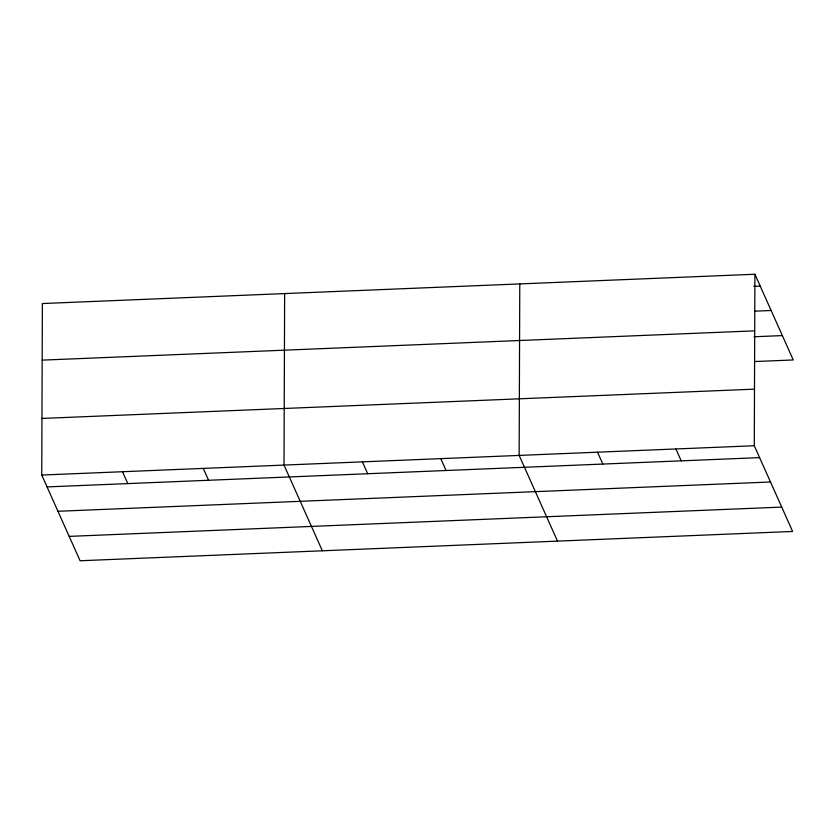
<?xml version="1.0" encoding="UTF-8"?>
<svg xmlns="http://www.w3.org/2000/svg" width="835" height="835" viewBox="0 0 835 835"><rect width="100%" height="100%" fill="white"/><g stroke="black" fill="none" stroke-linecap="round" stroke-linejoin="round"><path stroke-width="1.25" d="M754.913 274.245L754.287 445.744L792.624 531.457L80.087 560.755L41.75 475.042L42.376 303.543L754.913 274.245L793.25 359.958L754.704 361.545M284.641 293.586L284.015 465.074L322.352 550.787M519.777 283.921L519.151 455.409L557.488 541.122M753.796 286.384L760.215 286.123M754.412 311.173L771.122 310.495M42.167 360.135L754.704 330.848M754.078 336.755L782.353 335.597M41.959 418.439L754.485 389.152M41.75 475.042L754.287 445.744M47.063 486.909L759.589 457.622M57.959 511.281L770.496 481.983M69.19 536.383L781.727 507.095M675.901 448.969L681.214 460.836M597.526 452.194L602.839 464.062M440.765 458.634L446.078 470.512M362.39 461.859L367.703 473.727M203.26 468.393L208.573 480.271M122.505 471.723L127.818 483.59"/></g></svg>
